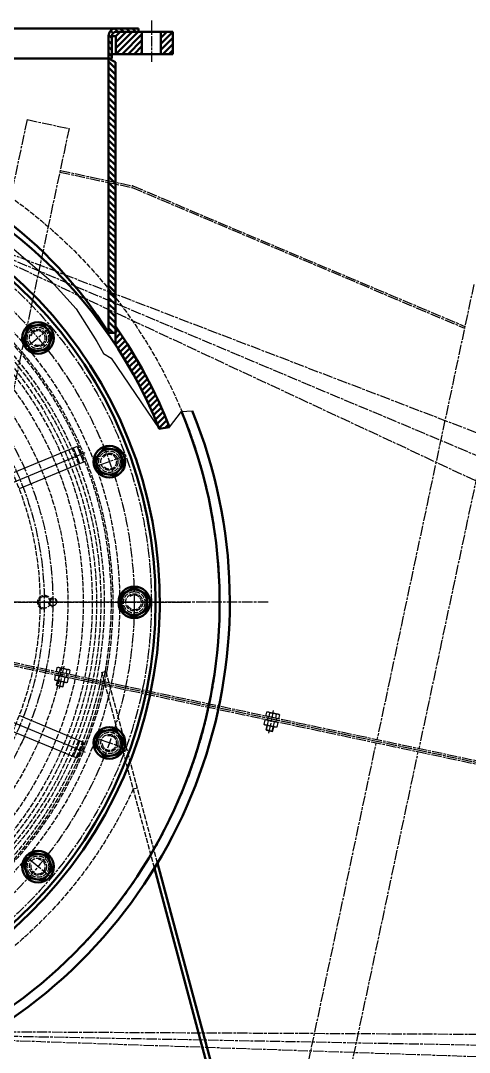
# Model space of a CAD drawing. Extents: x -8218 to 9423, y -5342 to 1221.
# Drawn here: x 2625 to 3149, y -429 to 775 of the extents above; entities that cross this region are included whole.
import ezdxf

# ---------------------------------------------------------------- set-up
doc = ezdxf.new("R2010")
doc.units = 0
doc.linetypes.add('AM_ISO02W050', pattern=[7.5, 6, -1.5])
doc.linetypes.add('AM_ISO08W050', pattern=[18, 12, -1.5, 3, -1.5])
doc.layers.add('AAG_Xref_CEN', color=112, linetype='AM_ISO08W050')
for name, color, linetype, lineweight in [('AM_0', 7, 'CONTINUOUS', 50), ('AM_1', 14, 'CONTINUOUS', 50), ('AM_3', 6, 'AM_ISO02W050', 25), ('AM_4', 3, 'CONTINUOUS', 25), ('AM_5', 3, 'CONTINUOUS', 25), ('AM_7', 4, 'AM_ISO08W050', 25), ('AM_8', 1, 'CONTINUOUS', 25)]:
    doc.layers.add(name, color=color, linetype=linetype, lineweight=lineweight)

# ---------------------------------------------------------------- blocks, each defined once
blk = doc.blocks.new('AUDIT_I_081028133156-1000')
at = {"layer": 'AM_0', "color": 0}
for p, q in [((2735.93, 749.9349), (2748.001, 762.006)), ((2735.93, 742.8639), (2755.072, 762.006)), ((2736.143, 736.006), (2762.143, 762.006)), ((2743.214, 736.006), (2766.43, 759.2217)), ((2750.285, 736.006), (2766.43, 752.1507)), ((2757.356, 736.006), (2766.43, 745.0797)), ((2764.427, 736.006), (2766.43, 738.0085))]:
    blk.add_line(p, q, dxfattribs=at)
blk = doc.blocks.new('AUDIT_I_081028133156-1001')
at = {"layer": 'AM_0', "color": 0}
for p, q in [((2788.43, 754.9349), (2795.501, 762.006)), ((2788.43, 747.8639), (2802.43, 761.8639)), ((2788.43, 740.7928), (2802.43, 754.7928)), ((2790.714, 736.006), (2802.43, 747.7217)), ((2797.785, 736.006), (2802.43, 740.6507))]:
    blk.add_line(p, q, dxfattribs=at)
blk = doc.blocks.new('AUDIT_I_081028133156-1002')
at = {"layer": 'AM_0', "color": 0}
for p, q in [((2729.893, 763.1876), (2732.723, 760.357)), ((2734.386, 765.7658), (2738.146, 762.006)), ((2741.217, 766.006), (2745.217, 762.006)), ((2748.288, 766.006), (2752.288, 762.006)), ((2755.359, 766.006), (2759.359, 762.006)), ((2727.43, 751.5085), (2731.43, 747.5085)), ((2727.55, 758.4593), (2731.43, 754.5797)), ((2727.43, 744.4375), (2731.43, 740.4375)), ((2727.43, 737.3664), (2731.43, 733.3664))]:
    blk.add_line(p, q, dxfattribs=at)
blk = doc.blocks.new('AUDIT_I_081028133156-1005')
at = {"layer": 'AM_0', "color": 0}
for p, q in [((2727.43, 727.3162), (2735.43, 719.3162)), ((2727.43, 720.2451), (2735.43, 712.2451)), ((2727.43, 713.174), (2735.43, 705.174)), ((2727.43, 706.103), (2735.43, 698.103)), ((2727.43, 699.0319), (2735.43, 691.0319)), ((2727.43, 691.9608), (2735.43, 683.9608)), ((2727.43, 684.8898), (2735.43, 676.8898)), ((2727.43, 677.8187), (2735.43, 669.8187)), ((2727.43, 670.7476), (2735.43, 662.7476)), ((2727.43, 663.6766), (2735.43, 655.6766)), ((2727.43, 656.6055), (2735.43, 648.6055)), ((2727.43, 649.5344), (2735.43, 641.5344)), ((2727.43, 642.4633), (2735.43, 634.4633)), ((2727.43, 635.3923), (2735.43, 627.3923)), ((2727.43, 628.3212), (2735.43, 620.3212)), ((2727.43, 621.2501), (2735.43, 613.2501)), ((2727.43, 614.1791), (2735.43, 606.1791)), ((2727.43, 607.108), (2735.43, 599.108)), ((2727.43, 600.0369), (2735.43, 592.0369)), ((2727.43, 592.9659), (2735.43, 584.9659)), ((2727.43, 585.8948), (2735.43, 577.8948)), ((2727.43, 578.8237), (2735.43, 570.8237)), ((2727.43, 571.7527), (2735.43, 563.7527)), ((2727.43, 564.6816), (2735.43, 556.6816)), ((2727.43, 557.6105), (2735.43, 549.6105)), ((2727.43, 550.5395), (2735.43, 542.5395)), ((2727.43, 543.4684), (2735.43, 535.4684)), ((2727.43, 536.3973), (2735.43, 528.3973)), ((2727.43, 529.3262), (2735.43, 521.3262)), ((2727.43, 522.2552), (2735.43, 514.2552)), ((2727.43, 515.1841), (2735.43, 507.1841)), ((2727.43, 508.1131), (2735.43, 500.1131)), ((2727.43, 501.042), (2735.43, 493.042)), ((2727.43, 493.9709), (2735.43, 485.9709)), ((2727.43, 486.8998), (2735.43, 478.8998)), ((2727.43, 479.8288), (2735.43, 471.8288)), ((2727.43, 472.7577), (2735.43, 464.7577)), ((2727.43, 465.6866), (2735.43, 457.6866)), ((2727.43, 458.6156), (2735.43, 450.6156)), ((2727.43, 451.5445), (2735.43, 443.5445)), ((2727.43, 444.4734), (2735.43, 436.4734)), ((2727.43, 437.4024), (2735.43, 429.4024)), ((2727.43, 430.3313), (2735.43, 422.3313)), ((2727.43, 423.2603), (2735.43, 415.2603)), ((2727.43, 416.1892), (2732.876, 410.7423))]:
    blk.add_line(p, q, dxfattribs=at)
blk = doc.blocks.new('AUDIT_I_081028133156-1013')
at = {"layer": 'AM_0', "color": 0}
for p, q in [((2735.43, 411.1709), (2738.331, 414.072)), ((2735.43, 404.0998), (2741.202, 409.8722)), ((2735.43, 397.0288), (2744.04, 405.6392)), ((2738.167, 392.6945), (2746.845, 401.3729)), ((2740.918, 388.3749), (2749.615, 397.0714)), ((2743.635, 384.0208), (2752.35, 392.7354)), ((2746.317, 379.6318), (2755.051, 388.3656)), ((2748.964, 375.208), (2757.718, 383.9616)), ((2751.576, 370.7489), (2760.351, 379.5233)), ((2754.153, 366.2545), (2762.949, 375.0503)), ((2756.694, 361.7243), (2765.512, 370.5425)), ((2759.199, 357.1582), (2768.04, 365.9997)), ((2761.667, 352.5557), (2770.533, 361.4215)), ((2764.096, 347.9134), (2772.99, 356.8078)), ((2766.488, 343.2343), (2775.412, 352.1579)), ((2768.843, 338.518), (2777.794, 347.4688)), ((2771.16, 333.7641), (2780.139, 342.7432)), ((2773.439, 328.9724), (2782.448, 337.9807)), ((2775.681, 324.1425), (2784.719, 333.181)), ((2777.883, 319.2741), (2786.953, 328.3438)), ((2780.045, 314.3648), (2789.149, 323.4686)), ((2782.165, 309.4136), (2791.306, 318.5552)), ((2784.245, 304.4225), (2793.425, 313.6031)), ((2786.287, 299.3933), (2795.501, 308.6076)), ((2793.625, 299.6606), (2797.537, 303.5725))]:
    blk.add_line(p, q, dxfattribs=at)

msp = doc.modelspace()

# ---------------------------------------------------------------- linework, layer by layer
at = {"layer": 'AAG_Xref_CEN'}
for p, q in [((2632.442, 659.4694), (2502.813, 50.11049)), ((2632.442, 659.4694), (2681.348, 649.0656)), ((2681.348, 649.0656), (2551.72, 39.71518)), ((2670.528, 598.2037), (2754.721, 580.2934)), ((2670.944, 600.16), (2755.127, 582.2516)), ((2755.084, 580.1792), (3142.983, 416.1265)), ((2755.853, 582.0233), (3143.407, 418.1187)), ((3153.811, 467.0244), (3040.777, -64.32227)), ((3202.716, 456.6206), (3089.682, -74.72601)), ((2470.386, 52.91345), (3667.176, -201.1545)), ((2470.802, 54.86982), (3668.569, -199.4059)), ((2470.802, 54.86982), (3668.569, -199.4059)), ((2471.218, 56.82605), (3668.007, -197.2416)), ((2666.648, 15.28859), (2667.63, 19.90474)), ((2681.33, 12.16516), (2666.648, 15.28859)), ((2667.63, 19.90474), (2668.734, 20.26336)), ((2668.734, 20.26336), (2681.449, 17.55838)), ((2670.318, 14.50773), (2671.3, 19.12388)), ((2678.642, 17.56216), (2677.66, 12.94602)), ((2682.312, 16.78131), (2681.33, 12.16516)), ((2681.449, 17.55838), (2682.312, 16.78131)), ((2664.584, 5.58626), (2665.695, 10.80829)), ((2665.447, 4.80918), (2664.584, 5.58626)), ((2678.162, 2.1042), (2665.447, 4.80918)), ((2665.695, 10.80829), (2666.799, 11.16691)), ((2666.799, 11.16691), (2679.514, 8.46194)), ((2666.851, -0.60157), (2667.892, 4.28899)), ((2669.365, 10.02743), (2668.254, 4.8054)), ((2674.676, -2.26617), (2675.717, 2.62439)), ((2675.596, 3.24368), (2676.707, 8.46572)), ((2679.266, 2.46282), (2678.162, 2.1042)), ((2680.377, 7.68486), (2679.266, 2.46282)), ((2679.514, 8.46194), (2680.377, 7.68486)), ((2666.851, -0.60157), (2674.676, -2.26617)), ((2666.851, -0.60157), (2667.236, -1.19467)), ((2667.236, -1.19467), (2674.083, -2.65119)), ((2674.083, -2.65119), (2674.676, -2.26617)), ((2911.176, -36.73013), (2912.158, -32.11399)), ((2912.158, -32.11399), (2913.262, -31.75537)), ((2913.262, -31.75537), (2925.978, -34.46034)), ((2914.847, -37.51099), (2915.829, -32.89484)), ((2923.17, -34.45656), (2922.188, -39.07271)), ((2926.841, -35.23742), (2925.858, -39.85357)), ((2925.978, -34.46034), (2926.841, -35.23742)), ((2909.112, -46.43247), (2910.223, -41.21043)), ((2909.975, -47.20955), (2909.112, -46.43247)), ((2922.69, -49.91452), (2909.975, -47.20955)), ((2910.223, -41.21043), (2911.327, -40.85181)), ((2925.858, -39.85357), (2911.176, -36.73013)), ((2911.327, -40.85181), (2924.043, -43.55679)), ((2911.38, -52.6203), (2912.42, -47.72973)), ((2913.894, -41.99129), (2912.782, -47.21333)), ((2920.124, -48.77504), (2921.235, -43.55301)), ((2924.905, -44.33387), (2923.794, -49.5559)), ((2924.043, -43.55679), (2924.905, -44.33387)), ((2911.38, -52.6203), (2911.765, -53.21339)), ((2911.38, -52.6203), (2919.205, -54.2849)), ((2911.765, -53.21339), (2918.611, -54.66992)), ((2918.611, -54.66992), (2919.205, -54.2849)), ((2919.205, -54.2849), (2920.245, -49.39433)), ((2923.794, -49.5559), (2922.69, -49.91452)), ((2927.131, -599.4518), (3039.981, -68.06615)), ((2976.04, -609.8386), (3088.89, -78.45303))]:
    msp.add_line(p, q, dxfattribs=at)
for centre, radius, start in [((2754.305, 578.3372), 2, 67.07524), ((2754.295, 578.3392), 4, 67.0755)]:
    msp.add_arc(centre, radius, start, 77.99044, dxfattribs=at)
at = {"layer": 'AAG_Xref_CEN', "extrusion": (0, 0, -1)}
for centre, radius, start, end in [((-2668.895, 16.83227), 3.32257, 67.62541, 136.394), ((-2672.508, 6.76322), 12.41942, 84.42155, 119.59756), ((-2679.906, 14.4897), 3.32257, 67.62541, 136.394), ((-2666.989, 7.87677), 3.32257, 247.6253, 316.3939), ((-2666.959, 7.73583), 3.32257, 67.62541, 136.394), ((-2674.388, 15.60324), 12.41942, 264.4216, 299.5976), ((-2670.573, -2.33322), 12.41942, 84.42155, 119.59756), ((-2678.001, 5.5342), 3.32257, 247.6253, 316.3939), ((-2677.971, 5.39326), 3.32257, 67.62541, 136.394), ((-2913.423, -35.18646), 3.32257, 67.62541, 136.394), ((-2917.036, -45.2555), 12.41942, 84.42155, 119.59756), ((-2924.435, -37.52903), 3.32257, 67.62541, 136.394), ((-2911.517, -44.14196), 3.32257, 247.6253, 316.3939), ((-2911.488, -44.2829), 3.32257, 67.62541, 136.394), ((-2918.916, -36.41548), 12.41942, 264.4216, 299.5976), ((-2915.101, -54.35194), 12.41942, 84.42155, 119.59756), ((-2922.5, -46.62547), 3.32257, 67.62541, 136.394), ((-2922.529, -46.48452), 3.32257, 247.6253, 316.3939)]:
    msp.add_arc(centre, radius, start, end, dxfattribs=at)
at = {"layer": 'AM_0'}
for p, q in [((2762.43, 766.006), (2392.43, 766.006)), ((2735.93, 757.006), (2740.93, 762.006)), ((2736.43, 762.006), (2762.43, 762.006)), ((2740.93, 762.006), (2802.43, 762.006)), ((2762.43, 766.006), (2762.43, 762.006)), ((2766.43, 762.006), (2766.43, 736.006)), ((2788.43, 762.006), (2788.43, 736.006)), ((2802.43, 762.006), (2802.43, 736.006)), ((2727.43, 757.006), (2727.43, 731.006)), ((2735.93, 757.006), (2731.43, 757.006)), ((2731.43, 757.006), (2731.43, 731.006)), ((2735.93, 757.006), (2735.93, 736.006)), ((2731.43, 736.006), (2802.43, 736.006)), ((2731.43, 731.006), (2423.43, 731.006)), ((2633.998, 417.8123), (2628.074, 401.5364)), ((2651.055, 420.82), (2633.998, 417.8123)), ((2662.188, 407.5518), (2651.055, 420.82)), ((2735.43, 418.242), (2735.43, 396.9047)), ((2628.074, 401.5364), (2639.207, 388.2681)), ((2656.264, 391.2758), (2662.188, 407.5518)), ((2639.207, 388.2681), (2656.264, 391.2758)), ((2786.616, 298.5735), (2798.773, 300.459)), ((2722.558, 276.4517), (2711.425, 263.1834)), ((2739.615, 273.444), (2722.558, 276.4517)), ((2745.54, 257.168), (2739.615, 273.444)), ((2711.425, 263.1834), (2717.349, 246.9074)), ((2734.406, 243.8997), (2745.54, 257.168)), ((2717.349, 246.9074), (2734.406, 243.8997)), ((2757.43, 113.32653), (2742.43, 104.66628)), ((2772.43, 104.66628), (2757.43, 113.32653)), ((2742.43, 104.66628), (2742.43, 87.34578)), ((2772.43, 87.34578), (2772.43, 104.66628)), ((2742.43, 87.34578), (2757.43, 78.68553)), ((2757.43, 78.68553), (2772.43, 87.34578)), ((2717.349, -54.89536), (2711.425, -71.17131)), ((2734.406, -51.88769), (2717.349, -54.89536)), ((2745.54, -65.15596), (2734.406, -51.88769)), ((2711.425, -71.17131), (2722.558, -84.43958)), ((2739.615, -81.43191), (2745.54, -65.15596)), ((2722.558, -84.43958), (2739.615, -81.43191)), ((2639.207, -196.2561), (2628.074, -209.5244)), ((2656.264, -199.2637), (2639.207, -196.2561)), ((2662.188, -215.5397), (2656.264, -199.2637)), ((2628.074, -209.5244), (2633.998, -225.8003)), ((2651.055, -228.808), (2662.188, -215.5397)), ((2877.43, -573.994), (2781.035, -214.2428)), ((2882.259, -572.6999), (2784.628, -208.3334)), ((2633.998, -225.8003), (2651.055, -228.808))]:
    msp.add_line(p, q, dxfattribs=at)
for centre, radius in [((2645.131, 404.5441), 18.5), ((2645.131, 404.5441), 15), ((2728.482, 260.1756), 18.5), ((2728.482, 260.1756), 15), ((2757.429, 96.00602), 18.5), ((2757.429, 96.00602), 15), ((2728.482, -68.1636), 18.5), ((2728.482, -68.1636), 15), ((2645.131, -212.532), 18.5), ((2645.131, -212.532), 15)]:
    msp.add_circle(centre, radius, dxfattribs=at)
at = {"layer": 'AM_0', "extrusion": (0, 0, -1)}
for radius in [9, 5]:
    msp.add_arc((-2736.43, 757.006), radius, 0, 90, dxfattribs=at)
at = {"layer": 'AM_0'}
for radius, start, end in [(548, 21.69395, 79.71007), (510, 270, 88.31458), (505, 271.7021, 88.29788), (591.5, 136.7916, 22.20094), (579.6469, 136.5907, 22.59283), (560, 21.4134, 35.12914), (560, 21.4134, 35.12914)]:
    msp.add_arc((2277.43, 96.00603), radius, start, end, dxfattribs=at)
at = {"layer": 'AM_1'}
for p, q in [((2727.43, 731.006), (2427.43, 731.006)), ((2735.43, 726.3872), (2727.43, 731.006)), ((2727.43, 731.006), (2727.43, 410.7423)), ((2735.43, 726.3872), (2735.43, 410.7423)), ((2727.43, 410.7423), (2735.43, 410.7423))]:
    msp.add_line(p, q, dxfattribs=at)
msp.add_arc((2301.956, 144.0936), 502.1246, 32.07582, 75.5293, dxfattribs=at)
at = {"layer": 'AM_3'}
for p, q in [((2668.682, 12.80998), (2668.266, 10.85376)), ((2669.098, 14.76621), (2668.682, 12.80998)), ((2678.88, 12.68754), (2678.464, 10.73132)), ((2719.809, 14.25486), (2724.638, 15.54895)), ((2781.035, -214.2428), (2719.809, 14.25486)), ((2781.035, -214.2428), (2719.887, 13.96204)), ((2784.628, -208.3334), (2724.638, 15.54895)), ((2678.464, 10.73132), (2678.047, 8.77509)), ((2913.21, -39.20874), (2912.794, -41.16497)), ((2913.626, -37.25251), (2913.21, -39.20874)), ((2922.992, -41.28741), (2922.576, -43.24363)), ((2923.408, -39.33118), (2922.992, -41.28741)), ((2756.247, -121.73294), (2761.076, -120.43884))]:
    msp.add_line(p, q, dxfattribs=at)
for centre, radius in [((2277.43, 96.00603), 580), ((2277.43, 96.00603), 463), ((2277.43, 96.00603), 455), ((2277.43, 96.00603), 453), ((2277.43, 96.00603), 445), ((2277.43, 96.00603), 441), ((2277.43, 96.00603), 436), ((2277.43, 96.00603), 431), ((2277.43, 96.00603), 420.5), ((2277.43, 96.00603), 402.5), ((2277.43, 96.00603), 370), ((2645.131, 404.5441), 12.5), ((2645.131, 404.5441), 10), ((2728.482, 260.1757), 12.5), ((2728.482, 260.1756), 10), ((2757.43, 96.006), 12.5), ((2652.43, 96.00603), 6.775), ((2662.43, 96.00603), 4.08), ((2757.429, 96.00602), 10), ((2728.482, -68.16366), 12.5), ((2728.482, -68.1636), 10), ((2645.131, -212.532), 12.5), ((2645.131, -212.532), 10)]:
    msp.add_circle(centre, radius, dxfattribs=at)
for centre, radius, start, end in [((2645.131, 404.5441), 8.4665, 245, 165), ((2728.482, 260.1756), 8.4665, 225, 145), ((2652.43, 96.00603), 8, 355, 275), ((2662.43, 96.00603), 5, 355, 275), ((2757.429, 96.00602), 8.4665, 205, 125.00002), ((2728.482, -68.1636), 8.4665, 185, 105.00002), ((2645.131, -212.532), 8.4665, 165, 85.00001)]:
    msp.add_arc(centre, radius, start, end, dxfattribs=at)
at = {"layer": 'AM_3', "extrusion": (0, 0, -1)}
for radius, start, end in [(450, 190.5049, 259.12), (526, 204.4534, 250.3036)]:
    msp.add_arc((-2277.43, 96.00603), radius, start, end, dxfattribs=at)
at = {"layer": 'AM_4'}
for p, q in [((2690.704, 278.0136), (2615.313, 246.786)), ((2690.704, 278.0136), (2698.357, 259.536)), ((2686.318, 276.1969), (2693.971, 257.7193)), ((2698.357, 259.536), (2622.967, 228.3084)), ((2698.357, -67.52397), (2622.967, -36.29632)), ((2690.704, -86.00156), (2615.313, -54.77391)), ((2693.971, -65.70721), (2686.318, -84.18481)), ((2698.357, -67.52397), (2690.704, -86.00156))]:
    msp.add_line(p, q, dxfattribs=at)
at = {"layer": 'AM_5'}
for p, q in [((2342.227, 122.84594), (2700.045, 271.0589)), ((2342.227, 69.16612), (2700.045, -79.04682))]:
    msp.add_line(p, q, dxfattribs=at)
for points in [[(2365.341, 680.9367, 0), (2365.407, 668.9374, 0), (2370.577, 648.2048, 0), (2375.319, 635.1923, 0), (2379.965, 626.3491, 0), (2438.603, 606.8034, 0), (2498.803, 584.9122, 0), (2551.186, 564.5847, 0), (2583.241, 534.8752, 0), (2616.859, 508.293, 0), (2660.642, 470.7653, 0), (2689.569, 438.7103, 0), (2713.806, 400.4007, 0), (2721.624, 386.3278, 0), (2730.48, 381.11, 0)], [(2730.48, 381.11, 0), (2786.616, 298.5735, 0), (2798.773, 300.459, 0), (2812.594, 318.6946, 0), (2825.078, 319.5078, 0)]]:
    msp.add_polyline3d(points, dxfattribs=at)
at = {"layer": 'AM_7'}
for p, q in [((2777.43, 775.0426), (2777.43, 726.3092)), ((2456.451, 562.8587), (4106.198, -69.75993)), ((2471.923, 556.6279), (4014.289, -94.62074)), ((3922.889, -119.93536), (2488.827, 549.1187)), ((2658.756, 415.9772), (2633.456, 394.7471)), ((2745.196, 266.2591), (2714.16, 254.9629)), ((1613.477, 96.00603), (2822.631, 96.00603)), ((2913.611, 96.00603), (1661.481, 96.00603)), ((2277.43, 96.00603), (3945.244, -258.1415)), ((2652.234, 96.00603), (2672.427, 96.00603)), ((2775.216, 96.00603), (2742.188, 96.00603)), ((2670.083, -4.63448), (2675.653, 21.54747)), ((2667.236, -1.19467), (2668.381, 4.18495)), ((2674.083, -2.65119), (2675.228, 2.72843)), ((2914.611, -56.6532), (2920.181, -30.47125)), ((2911.765, -53.21339), (2912.909, -47.83377)), ((2918.611, -54.66992), (2919.756, -49.29029)), ((2745.196, -74.24706), (2714.16, -62.95079)), ((2658.756, -223.9651), (2633.456, -202.7351)), ((3841.731, -458.1851), (2260.214, -403.6975)), ((2267.961, -403.9043), (3941.883, -435.6097)), ((4041.741, -412.9903), (2274.882, -403.9875))]:
    msp.add_line(p, q, dxfattribs=at)
for radius in [500, 480, 385, 375]:
    msp.add_circle((2277.43, 96.00603), radius, dxfattribs=at)

# ---------------------------------------------------------------- block references
at = {"layer": 'AM_8'}
for name in ['AUDIT_I_081028133156-1002', 'AUDIT_I_081028133156-1000', 'AUDIT_I_081028133156-1001', 'AUDIT_I_081028133156-1005', 'AUDIT_I_081028133156-1013']:
    msp.add_blockref(name, (0, 0), dxfattribs=at)

doc.saveas('drawing.dxf')
